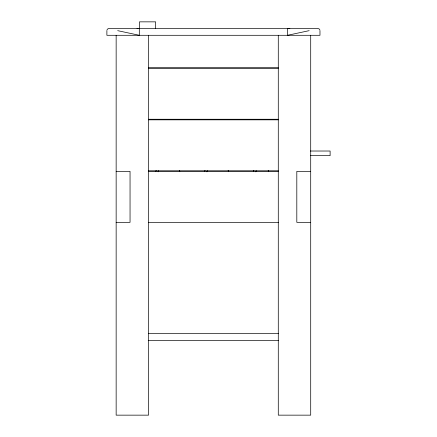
<?xml version="1.0" encoding="UTF-8"?>
<svg xmlns="http://www.w3.org/2000/svg" width="437" height="437" viewBox="0 0 437 437"><rect width="100%" height="100%" fill="white"/><g stroke="black" fill="none" stroke-linecap="round" stroke-linejoin="round"><path stroke-width="0.66" d="M155.627 28.651L155.676 21.85L139.463 21.85L139.512 28.651M106.961 30.06L107.562 29.022L109.201 28.345L317.655 28.345L319.294 29.022L319.895 30.06M309.161 30.661L287.546 35.293L287.546 28.345M148.575 67.724L278.282 67.724M148.575 68.303L278.282 68.303M148.575 119.257L278.282 119.257M148.575 119.836L278.282 119.836M310.385 151.022L330.115 151.022L330.115 155.648L310.385 155.648M148.575 170.791L278.282 170.791M116.149 171.37L130.046 171.37L130.046 222.329L116.149 222.329M148.575 171.37L278.282 171.37M310.707 171.37L296.81 171.37L296.81 222.329L310.707 222.329M148.422 222.329L278.435 222.329M148.416 333.507L278.44 333.507M148.23 340.456L278.62 340.456M117.69 30.661L139.31 35.293L139.31 28.345M319.971 30.661L319.971 35.293L106.885 35.293L106.885 30.661M310.707 35.293L310.707 415.15L278.282 415.15L278.282 35.293M148.575 35.293L148.575 415.15L116.149 415.15L116.149 35.293M136.994 28.345A2.316 2.316 0 0 1 138.152 28.656M288.704 28.656A2.316 2.316 0 0 1 289.862 28.345M156.162 170.474A13.897 13.897 0 0 1 155.643 171.577M158.555 170.709A16.213 16.213 0 0 1 158.096 171.828M204.991 170.474A13.897 13.897 0 0 1 204.478 171.577M179.826 171.577A13.897 13.897 0 0 1 179.312 170.474M207.384 170.709A16.213 16.213 0 0 1 206.93 171.828M253.826 170.474A13.897 13.897 0 0 1 253.313 171.577M228.66 171.577A13.897 13.897 0 0 1 228.147 170.474M256.219 170.709A16.213 16.213 0 0 1 255.76 171.828M268.728 171.577A13.897 13.897 0 0 1 268.214 170.474"/></g></svg>
